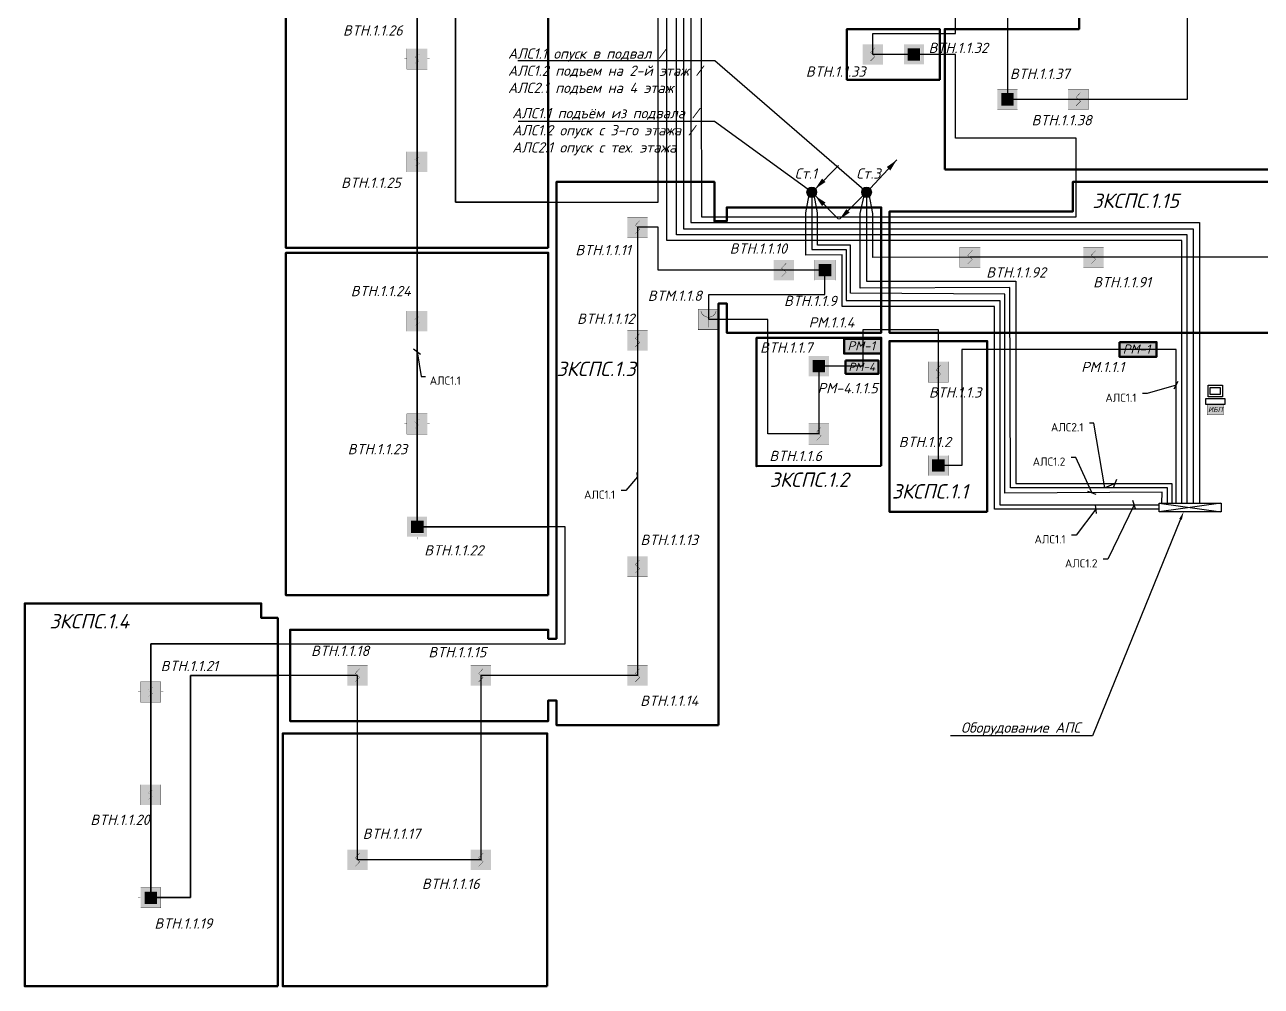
# Model space of a CAD drawing. Header units: millimetres. Extents: x -352922 to 707789, y -273589 to 355472.
# Drawn here: x -211704 to -181647, y 55306 to 78687 of the extents above; entities that cross this region are included whole.
import ezdxf
from ezdxf import colors
from ezdxf.entities.mleader import LeaderData, LeaderLine
from ezdxf.enums import TextEntityAlignment as Align
from ezdxf.math import Vec2, Vec3

# ---------------------------------------------------------------- set-up
doc = ezdxf.new("R2010")
doc.units = ezdxf.units.MM
doc.header["$LTSCALE"] = 0.5
doc.linetypes.add('CONTI', pattern=[0])
doc.layers.get('0').update_dxf_attribs({"lineweight": 18})
for name, color, linetype, lineweight in [('! BSN__тонкая  текст - 015', 250, 'Continuous', 15), ('! ЗКПС НОМЕР 1', 4, 'Continuous', 50), ('! тонкая  текст - 02', 5, 'Continuous', 20), ('13_text', 250, 'Continuous', 15), ('13_АПС_кабели', 1, 'Continuous', 30), ('13_АПС_оборудование', 1, 'Continuous', 30), ('13_АПС_текст', 1, 'Continuous', 30), ('13_СС_СОТС_выноски', 7, 'Continuous', 25), ('BSN__основная - 06', 1, 'Continuous', 60), ('АР_Штриховка_Стималит', 5, 'Continuous', 0), ('ОХР', 5, 'Continuous', 30), ('СС_АПС_Оборудование', 1, 'Continuous', 25)]:
    doc.layers.add(name, color=color, linetype=linetype, lineweight=lineweight)
doc.layers.add('! ЗКПС НОМЕР 2', color=7, linetype='Continuous', lineweight=0, true_color=0xf3aae6, transparency=0.5)
doc.styles.add('BDG_T_R', font='GOST Common.ttf')
doc.styles.add('ISOCPEUR', font='isocpeui.ttf', dxfattribs={"height": 250})
doc.linetypes.add('Рабочее в трубе  _о_о_', pattern='A,5,2,[133,ltypeshp.shx,S=0.4,R=0,X=0,Y=0.75],3', length=10)

# ---------------------------------------------------------------- blocks, each defined once
blk = doc.blocks.new('101')
at = {"layer": '! ЗКПС НОМЕР 2', "true_color": 0xffffff, "transparency": 33554687}
h = blk.add_hatch(color=7, dxfattribs=at)
h.dxf.hatch_style = 1
h.paths.add_polyline_path([(-12942.01, -22141.87), (-12946.97, -22141.87), (-12946.97, -22146.83), (-12942.01, -22146.83)])
at = {"layer": 'BSN__основная - 06', "color": 1, "lineweight": 30, "ltscale": 100, "const_width": 0.03, "elevation": 0}
blk.add_lwpolyline([(-12946.97, -22141.87), (-12942.01, -22141.87), (-12942.01, -22146.83), (-12946.97, -22146.83)], close=True, dxfattribs=at)
at = {"layer": 'BSN__основная - 06', "color": 1, "lineweight": 30, "ltscale": 100, "const_width": 0.07, "elevation": 0}
blk.add_lwpolyline([(-12943.94, -22142.7), (-12945.04, -22143.87), (-12943.94, -22144.83), (-12945.03, -22145.93)], dxfattribs=at)
blk = doc.blocks.new('102')
at = {"layer": '! ЗКПС НОМЕР 1', "true_color": 0x78b1e2}
h = blk.add_hatch(color=143, dxfattribs=at)
h.dxf.hatch_style = 1
h.paths.add_polyline_path([(1716.11, -5163.04), (1711.15, -5163.04), (1711.15, -5168), (1716.11, -5168)])
at = {"layer": '! BSN__тонкая  текст - 015', "color": 1, "lineweight": 30, "ltscale": 100, "const_width": 0.03, "elevation": 0}
blk.add_lwpolyline([(1711.15, -5163.04), (1716.11, -5163.04), (1716.11, -5168), (1711.15, -5168)], close=True, dxfattribs=at)
at = {"layer": '! BSN__тонкая  текст - 015', "color": 1, "lineweight": 30, "ltscale": 100, "const_width": 0.05}
for points in [[(1713.63, -5162.45), (1713.63, -5163.03)], [(1711.15, -5165.49), (1710.57, -5165.49)], [(1716.71, -5165.49), (1716.13, -5165.49)], [(1713.63, -5168.01), (1713.63, -5168.59)]]:
    blk.add_lwpolyline(points, dxfattribs=at)
at = {"color": 1, "lineweight": 5, "ltscale": 100, "const_width": 0.03, "elevation": 0}
blk.add_lwpolyline([(1714.18, -5164.4), (1713.05, -5165), (1714.2, -5165.99), (1713.09, -5166.59)], dxfattribs=at)
blk = doc.blocks.new('ИПР1')
at = {"layer": 'АР_Штриховка_Стималит', "ltscale": 0.01, "true_color": 0xffffff}
h = blk.add_hatch(color=7, dxfattribs=at)
h.dxf.hatch_style = 1
h.paths.add_polyline_path([(-11645.55, -30228.88), (-11645.55, -30233.84), (-11640.59, -30233.84), (-11640.59, -30228.88)])
at = {"layer": 'BSN__основная - 06', "ltscale": 100, "const_width": 0.1}
blk.add_lwpolyline([(-11645.55, -30228.88), (-11640.59, -30228.88), (-11640.59, -30233.84), (-11645.55, -30233.84)], close=True, dxfattribs=at)
for points in [[(-11644.86, -30229.41), (-11644.81, -30229.56), (-11644.79, -30229.62), (-11644.77, -30229.68), (-11644.75, -30229.72), (-11644.73, -30229.76), (-11644.69, -30229.83), (-11644.65, -30229.9), (-11644.6, -30229.98), (-11644.55, -30230.04), (-11644.51, -30230.1), (-11644.43, -30230.19), (-11644.38, -30230.24), (-11644.32, -30230.3), (-11644.21, -30230.4), (-11644.11, -30230.47), (-11644.01, -30230.53), (-11643.91, -30230.59), (-11643.81, -30230.64), (-11643.71, -30230.68), (-11643.59, -30230.72), (-11643.46, -30230.76), (-11643.35, -30230.78), (-11643.23, -30230.8), (-11642.98, -30230.81), (-11642.75, -30230.79), (-11642.55, -30230.75), (-11642.29, -30230.66), (-11642.04, -30230.54), (-11641.8, -30230.36), (-11641.6, -30230.17), (-11641.46, -30229.97), (-11641.33, -30229.77), (-11641.23, -30229.54), (-11641.19, -30229.41)], [(-11642.97, -30230.82), (-11642.97, -30233.29)]]:
    blk.add_lwpolyline(points, dxfattribs=at)
blk = doc.blocks.new('*U50')
at = {"linetype": 'Continuous', "lineweight": 20, "true_color": 0xffffff, "transparency": 33554559}
h = blk.add_hatch(color=7, dxfattribs=at)
h.dxf.hatch_style = 1
h.paths.add_polyline_path([(-275, 640), (-275, -156), (1730, -156), (1730, 640)])
h.paths.add_polyline_path([(-1627, -950), (1616, -950), (1616, -446), (-1627, -446)], flags=9)
at = {"color": 1, "lineweight": 50, "transparency": 33554559}
blk.add_lwpolyline([(-275, 640), (1730, 640), (1730, -156), (-275, -156)], close=True, dxfattribs=at)
at = {"color": 1, "transparency": 33554559, "insert": (-99, 510), "char_height": 500, "attachment_point": 1, "style": 'ISOCPEUR'}
blk.add_mtext_dynamic_manual_height_columns('РМ-4', width=896.24, gutter_width=1500, heights=[0], dxfattribs=at)
at = {"transparency": 33554559, "style": 'ISOCPEUR'}
blk.add_attdef('НУМЕРАЦИЯ', (-836, 937), '', height=500, dxfattribs=at)
at = {"transparency": 33554559, "style": 'ISOCPEUR', "flags": 1}
blk.add_attdef('НОМ', (1223, 570), '', height=250, dxfattribs=at)
at = {"color": 5, "transparency": 33554559, "style": 'ISOCPEUR'}
blk.add_attdef('ПОМ.', text='', height=200, rotation=0.12333, dxfattribs=at).set_placement((-38, 473), align=Align.RIGHT)
at = {"color": 6, "lineweight": 20, "transparency": 33554559, "style": 'ISOCPEUR', "flags": 1}
for tag, p in [('ПОМЕЩЕНИЕ', (1645, -43)), ('ИД', (2551, -399))]:
    blk.add_attdef(tag, p, '', height=250, dxfattribs=at)
at = {"color": 6, "lineweight": 40, "transparency": 33554559, "style": 'ISOCPEUR'}
blk.add_attdef('СЛУЖЕБНЫЙОТКР', (-996, -746), '', height=220, dxfattribs=at)
at = {"color": 2, "linetype": 'Continuous', "lineweight": 30, "transparency": 33554559, "style": 'ISOCPEUR', "flags": 1}
blk.add_attdef('ID', (2011, -406), '', height=250, rotation=0.12333, dxfattribs=at)
blk = doc.blocks.new('*U37')
at = {"linetype": 'Continuous', "lineweight": 20, "true_color": 0xffffff, "transparency": 33554559}
h = blk.add_hatch(color=7, dxfattribs=at)
h.dxf.hatch_style = 1
h.paths.add_polyline_path([(-218, 521), (-218, -276), (1786, -276), (1786, 521)])
h.paths.add_polyline_path([(-1570, -1070), (1673, -1070), (1673, -565), (-1570, -565)], flags=9)
at = {"color": 1, "lineweight": 50, "transparency": 33554559}
blk.add_lwpolyline([(-218, 521), (1786, 521), (1786, -276), (-218, -276)], close=True, dxfattribs=at)
at = {"color": 1, "transparency": 33554559, "insert": (-42, 390), "char_height": 500, "attachment_point": 1, "style": 'ISOCPEUR'}
blk.add_mtext_dynamic_manual_height_columns('РМ-1', width=896.24, gutter_width=1500, heights=[0], dxfattribs=at)
at = {"transparency": 33554559, "style": 'ISOCPEUR'}
blk.add_attdef('НУМЕРАЦИЯ', (-505, 1445), '', height=500, dxfattribs=at)
at = {"color": 5, "transparency": 33554559, "style": 'ISOCPEUR'}
blk.add_attdef('ПОМ.', text='', height=200, dxfattribs=at).set_placement((-37, 473), align=Align.RIGHT)
at = {"transparency": 33554559, "style": 'ISOCPEUR', "flags": 1}
blk.add_attdef('НОМ', (1222, 570), '', height=250, dxfattribs=at)
at = {"color": 6, "lineweight": 20, "transparency": 33554559, "style": 'ISOCPEUR', "flags": 1}
for tag, p in [('ПОМЕЩЕНИЕ', (1645, -43)), ('ИД', (2550, -400))]:
    blk.add_attdef(tag, p, '', height=250, dxfattribs=at)
at = {"color": 6, "lineweight": 40, "transparency": 33554559, "style": 'ISOCPEUR'}
blk.add_attdef('СЛУЖЕБНЫЙОТКР', (-997, -747), '', height=220, dxfattribs=at)
at = {"color": 2, "linetype": 'Continuous', "lineweight": 30, "transparency": 33554559, "style": 'ISOCPEUR', "flags": 1}
blk.add_attdef('ID', (2010, -411), '', height=250, dxfattribs=at)
blk = doc.blocks.new('748')
at = {"layer": 'АР_Штриховка_Стималит', "true_color": 0xffffff}
h = blk.add_hatch(color=7, dxfattribs=at)
h.dxf.hatch_style = 1
h.paths.add_polyline_path([(1611.52, -5339.8), (1606.65, -5339.8), (1606.65, -5344.67), (1611.52, -5344.67)])
h.paths.add_polyline_path([(1610.64, -5340.73), (1610.64, -5343.79), (1607.58, -5343.79), (1607.58, -5340.73)], flags=16)
h = blk.add_hatch(color=7, dxfattribs=at)
h.dxf.hatch_style = 1
h.paths.add_polyline_path([(1607.58, -5340.72), (1607.58, -5343.75), (1610.59, -5343.75), (1610.59, -5340.72)])
at = {"color": 1, "lineweight": 5, "ltscale": 100, "elevation": 0}
for points, const_width in [([(1606.61, -5344.7), (1611.55, -5344.7), (1611.55, -5339.77), (1606.61, -5339.77)], 0.03), ([(1607.58, -5343.75), (1610.59, -5343.75), (1610.59, -5340.72), (1607.58, -5340.72)], 0.01)]:
    blk.add_lwpolyline(points, close=True, dxfattribs=dict(at, const_width=const_width))
at = {"color": 1, "lineweight": 5, "ltscale": 100, "const_width": 0.03, "elevation": 0}
blk.add_lwpolyline([(1609.64, -5341.14), (1608.51, -5341.74), (1609.66, -5342.73), (1608.55, -5343.32)], dxfattribs=at)
blk = doc.blocks.new('АРМ СВН')
at = {"layer": 'ОХР', "color": 0, "lineweight": 30}
for points in [[(95408, 95807), (96806, 95807), (96806, 94673), (95408, 94673)], [(95618, 95588), (96582, 95588), (96582, 94891), (95618, 94891)], [(95188, 94515), (97030, 94515), (97030, 93920), (95188, 93920)]]:
    blk.add_lwpolyline(points, close=True, dxfattribs=at)
blk = doc.blocks.new('БП1')
at = {"ltscale": 0.01, "true_color": 0xe3e3e3}
h = blk.add_hatch(color=254, dxfattribs=at)
h.dxf.hatch_style = 1
h.paths.add_polyline_path([(-11668.5, -30194.51), (-11668.5, -30189.49), (-11676.44, -30189.49), (-11676.44, -30194.51)])
at = {"layer": '! тонкая  текст - 02', "color": 1, "ltscale": 100, "const_width": 0.125, "elevation": 0}
blk.add_lwpolyline([(-11676.44, -30189.49), (-11668.5, -30189.49), (-11668.5, -30194.51), (-11676.44, -30194.51)], close=True, dxfattribs=at)
at = {"layer": '! BSN__тонкая  текст - 015', "color": 1, "style": 'ISOCPEUR'}
blk.add_text('ИБП', height=2.5, dxfattribs=at).set_placement((-11672.43, -30193.11), align=Align.CENTER)
blk = doc.blocks.new('A$C3e5b9dde')
at = {"layer": 'СС_АПС_Оборудование', "lineweight": 30, "transparency": 33554559}
for points in [[(-750, 105), (750, -106)], [(750, 105), (-750, -106)], [(754, -106), (-750, -106), (-750, 105), (754, 105)], [(754, 105), (754, -106)]]:
    blk.add_lwpolyline(points, dxfattribs=at)
blk = doc.blocks.new('746')
at = {"layer": '! ЗКПС НОМЕР 1', "true_color": 0x78b1e2}
h = blk.add_hatch(color=143, dxfattribs=at)
h.dxf.hatch_style = 1
h.paths.add_polyline_path([(846.51, -5270.35), (846.51, -5275.23), (851.38, -5275.23), (851.38, -5270.35)])
h.paths.add_polyline_path([(850.5, -5271.29), (850.5, -5274.35), (847.45, -5274.35), (847.45, -5271.29)], flags=16)
at = {"layer": 'АР_Штриховка_Стималит', "true_color": 0xffffff}
h = blk.add_hatch(color=7, dxfattribs=at)
h.dxf.hatch_style = 1
h.paths.add_polyline_path([(847.47, -5271.31), (847.47, -5274.33), (850.49, -5274.33), (850.49, -5271.31)])
at = {"layer": '! BSN__тонкая  текст - 015', "color": 1, "lineweight": 30, "ltscale": 100, "const_width": 0.05}
for points in [[(848.93, -5269.74), (848.93, -5270.31)], [(846.45, -5272.77), (845.87, -5272.77)], [(852.01, -5272.77), (851.43, -5272.77)], [(848.93, -5275.28), (848.93, -5275.85)]]:
    blk.add_lwpolyline(points, dxfattribs=at)
at = {"color": 1, "lineweight": 5, "ltscale": 100, "elevation": 0}
for points, const_width in [([(846.48, -5275.26), (851.41, -5275.26), (851.41, -5270.32), (846.48, -5270.32)], 0.03), ([(847.47, -5274.33), (850.49, -5274.33), (850.49, -5271.31), (847.47, -5271.31)], 0.01)]:
    blk.add_lwpolyline(points, close=True, dxfattribs=dict(at, const_width=const_width))
at = {"color": 1, "lineweight": 5, "ltscale": 100, "const_width": 0.03, "elevation": 0}
blk.add_lwpolyline([(849.48, -5271.68), (848.35, -5272.29), (849.5, -5273.27), (848.39, -5273.87)], dxfattribs=at)
blk = doc.blocks.new('*U60')
at = {"transparency": 33554687}
h = blk.add_hatch(color=0, dxfattribs=at)
h.dxf.hatch_style = 1
h.paths.add_polyline_path([(-251, 336), (-336, 251), (-88, 88)])
h = blk.add_hatch(color=0, dxfattribs=at)
h.dxf.hatch_style = 1
h.paths.add_polyline_path([(125, 0, 1), (-125, 0, 1)])
h = blk.add_hatch(color=0, dxfattribs=at)
h.dxf.hatch_style = 1
h.paths.add_polyline_path([(-336, -251), (-251, -336), (-88, -88)])
at = {"color": 0, "lineweight": 15, "transparency": 33554687}
for points in [[(-88, 88), (-654, 654)], [(-88, -88), (-654, -654)]]:
    blk.add_lwpolyline(points, dxfattribs=at)
at = {"color": 0, "transparency": 33554687}
blk.add_circle((0, 0), 125, dxfattribs=at)
blk = doc.blocks.new('_None')
blk = doc.blocks.new('*U57')
at = {"transparency": 33554687}
h = blk.add_hatch(color=0, dxfattribs=at)
h.dxf.hatch_style = 1
h.paths.add_polyline_path([(-579, 533), (-491, 615), (-733, 786)])
h = blk.add_hatch(color=0, dxfattribs=at)
h.dxf.hatch_style = 1
h.paths.add_polyline_path([(125, 0, 1), (-125, 0, 1)])
h = blk.add_hatch(color=0, dxfattribs=at)
h.dxf.hatch_style = 1
h.paths.add_polyline_path([(491, -407), (407, -491), (654, -654)])
at = {"color": 0, "lineweight": 15, "transparency": 33554687}
for points in [[(-85, 91), (-733, 786)], [(654, -654), (88, -88)]]:
    blk.add_lwpolyline(points, dxfattribs=at)
at = {"color": 0, "transparency": 33554687}
blk.add_circle((0, 0), 125, dxfattribs=at)
blk = doc.blocks.new('_Oblique')
at = {"color": 0, "linetype": 'ByBlock', "lineweight": -2, "transparency": 33554687}
blk.add_line((-0.5, -0.5), (0.5, 0.5), dxfattribs=at)

msp = doc.modelspace()

# ---------------------------------------------------------------- linework, layer by layer
at = {"layer": '! ЗКПС НОМЕР 1', "color": 84, "transparency": 33554559}
msp.add_lwpolyline([(-189341.12821, 75165.68246), (-189341.44304, 78580.32862), (-186073.8535, 78580.32861), (-186073.84876, 86350.67712), (-177808.8535, 86350.68246), (-177808.8535, 78580.32861), (-165736.64545, 78580.32861), (-165736.57879, 75165.68246)], close=True, dxfattribs=at)
at = {"layer": '! ЗКПС НОМЕР 1', "color": 242, "true_color": 0xcd2027, "transparency": 33554559}
for points in [[(-198978.8577, 73260.68748), (-205353.8669, 73260.67743), (-205353.84011, 82485.67979), (-199378.8535, 82480.6875), (-199378.8535, 81886.06276), (-198978.81112, 81886.06276)], [(-198978.84905, 64815.68748), (-205353.85825, 64815.67743), (-205353.8489, 73140.67979), (-198978.8581, 73140.68513)]]:
    msp.add_lwpolyline(points, close=True, dxfattribs=at)
at = {"layer": '! ЗКПС НОМЕР 1', "color": 200, "transparency": 33554559}
msp.add_lwpolyline([(-189461.12802, 77348.72164), (-191718.53427, 77348.71159), (-191718.53427, 78580.32862), (-189461.44404, 78580.32862)], close=True, dxfattribs=at)
at = {"layer": '! ЗКПС НОМЕР 1', "color": 171, "transparency": 33554559}
for points in [[(-194838.8535, 61655.68246), (-198778.8535, 61655.68246), (-198778.8535, 62255.68246), (-198978.8535, 62255.68246), (-198978.8535, 61755.68246), (-205253.8535, 61755.68246), (-205253.8535, 63975.68251), (-198978.8535, 63975.68251), (-198978.8535, 63755.68246), (-198778.8535, 63755.68251), (-198778.85284, 74865.68464), (-194938.85453, 74865.68464), (-194938.85453, 73908.16474), (-194638.85282, 73908.16474), (-194638.8535, 74244.47338), (-190883.8535, 74244.47337), (-190883.8535, 71195.69361), (-194638.8535, 71195.69286), (-194638.79733, 71908.1603), (-194838.8535, 71908.16919)], [(-199003.84905, 55305.68756), (-205433.84059, 55305.67736), (-205433.8311, 61455.67972), (-199003.85796, 61455.6852)]]:
    msp.add_lwpolyline(points, close=True, dxfattribs=at)
at = {"layer": '! ЗКПС НОМЕР 1', "color": 40, "transparency": 33554559}
msp.add_lwpolyline([(-164268.8535, 71195.68246), (-190683.8535, 71195.68246), (-190683.8535, 74144.47338), (-186228.8535, 74144.47338), (-186228.8535, 74865.68246), (-169118.8535, 74865.68246), (-169118.8535, 74144.47338), (-164268.8535, 74144.47338)], close=True, dxfattribs=at)
at = {"layer": '! ЗКПС НОМЕР 1', "color": 160, "transparency": 33554559}
msp.add_lwpolyline([(-190883.84914, 67956.80496), (-193918.98032, 67951.80843), (-193918.97064, 71070.69437), (-190883.85787, 71075.68619)], close=True, dxfattribs=at)
at = {"layer": '! ЗКПС НОМЕР 1', "color": 215, "ltscale": 100, "true_color": 0xa953a0, "transparency": 33554559}
msp.add_lwpolyline([(-188308.86561, 66845.68949), (-190683.85825, 66845.67463), (-190683.84876, 70995.67809), (-188308.87452, 70995.68823)], close=True, dxfattribs=at)
at = {"layer": '! ЗКПС НОМЕР 1', "color": 30, "true_color": 0xf26722, "transparency": 33554559}
msp.add_lwpolyline([(-205553.84905, 55305.69884), (-211703.85825, 55305.66608), (-211703.84876, 64615.66844), (-205953.85783, 64615.68246), (-205953.85785, 64261.86645), (-205553.80069, 64261.86429)], close=True, dxfattribs=at)
at = {"layer": '13_АПС_кабели', "transparency": 33554687}
for points in [[(-183448.62627, 67056.68246), (-183448.62627, 73573.74748), (-195864.70476, 73573.74748), (-195864.70476, 83391.35924), (-199559.53141, 83391.35924), (-199559.53141, 100128.91231), (-194554.03628, 100128.91231), (-194554.03628, 100718.47226)], [(-194554.03628, 99905.83831), (-199333.15492, 99905.83831), (-199333.15492, 83593.98147), (-195691.98504, 83593.98147), (-195691.98504, 73723.13028), (-183302.39154, 73723.13028), (-183302.39154, 67056.68246)], [(-197063.37303, 98765.38803), (-197063.37303, 92371.2762), (-199114.77043, 92371.2762), (-199114.77043, 83809.27609), (-195515.43739, 83809.27609), (-195515.43739, 73878.6818), (-183147.79364, 73878.6818), (-183147.79364, 67056.68246)], [(-195282.00931, 87125.46977), (-195250.65757, 74014.90385), (-186148.40118, 74014.90385), (-186148.40118, 75928.67548), (-189077.72146, 75928.67548), (-189077.72146, 77964.52513), (-190089.99789, 77964.52513), (-191089.99789, 77964.52513), (-191089.99789, 78473.35779), (-189077.72146, 78473.35779), (-189077.72146, 81642.9176)], [(-201236.06419, 80355.77322), (-201236.06419, 74368.98442), (-196305.67138, 74368.98442), (-196305.67138, 85490.67975)], [(-183577.56554, 67056.68246), (-183577.56554, 73436.98699), (-195074.56974, 73436.98699), (-196095.68294, 73436.98699), (-196095.68294, 83167.2459)], [(-187816.12766, 80311.25055), (-187816.12766, 76873.00554), (-185789.01092, 76873.00554), (-183442.47342, 76873.00554), (-183442.47342, 80602.54616)], [(-183714.30794, 67056.68246), (-183714.30794, 70791.61326), (-188927.99434, 70791.61326), (-188927.99434, 67968.26389), (-189496.36638, 67968.26389), (-189496.36638, 70243.84241), (-189496.36638, 71265.70209), (-191334.89526, 71265.70209), (-191334.89526, 70870.44062), (-191334.89526, 70384.45768), (-192401.41425, 70384.45768), (-192401.41425, 68735.54542), (-193640.16822, 68735.54542), (-193640.16822, 71520.35399), (-195077.40367, 71520.35399), (-195077.40367, 72129.67985), (-192251.36224, 72129.67985), (-192251.36224, 72720.08349), (-193251.36224, 72720.08349), (-196305.67138, 72720.08349), (-196305.67138, 73760.68355), (-196808.8535, 73760.68355), (-196808.8535, 71010.68355), (-196808.8535, 65510.68355), (-196808.8535, 62865.68248), (-200616.3535, 62865.68248), (-200616.3535, 58380.68099), (-203616.3535, 58380.68099), (-203616.3535, 62865.68248), (-207674.03413, 62865.68248), (-207674.03413, 57463.70009), (-208642.65484, 57463.03841), (-208642.65484, 63631.59483), (-203616.3535, 63631.59483), (-198566.70582, 63631.59483), (-198566.70582, 66481.21144), (-202166.40256, 66481.21144), (-202167.18392, 68980.54977), (-202167.18392, 71480.54977), (-202167.18392, 75354.35161), (-202167.19175, 77856.71344), (-202167.19175, 80355.77322)], [(-184127.18805, 66905.67639), (-188130.20706, 66905.67639), (-188130.20706, 71835.53589), (-191832.5897, 71835.53589), (-191832.5897, 73087.61161), (-192715.00125, 73085.27545), (-192715.00125, 74109.50622), (-192633.13135, 74551.89993)], [(-192573.4451, 74611.8851), (-192573.4451, 73220.21162), (-191735.52632, 73220.21162), (-191735.52632, 71983.78701), (-188002.62327, 71983.78701), (-188002.62327, 67015.78352), (-184127.18805, 67015.78352)], [(-184062.1946, 67056.68246), (-184059.38617, 67319.07158), (-187876.24609, 67299.14495), (-187879.05452, 72138.63181), (-191632.2919, 72158.55844), (-191632.36202, 73327.01429), (-192431.89917, 73325.14145), (-192431.82905, 74109.96954), (-192517.9526, 74550.52876)], [(-183926.48161, 67056.68246), (-183926.48161, 67424.32912), (-187743.58738, 67424.32912), (-187761.73545, 72296.1), (-191398.09877, 72280.95096), (-191398.09877, 74094.8205), (-191295.11153, 74563.15264)], [(-191241.02578, 74611.8851), (-191241.02578, 72448.92326), (-187610.14314, 72448.92326), (-187610.14314, 67534.06215), (-183824.4083, 67534.06215), (-183824.4083, 67056.68246)], [(-180226.3535, 73030.68246), (-185726.3535, 73030.68246), (-188726.3535, 73030.68246), (-191092.00698, 73028.29347), (-191092.00698, 74092.473), (-191175.88982, 74564.49094)]]:
    msp.add_lwpolyline(points, dxfattribs=at)
at = {"layer": '13_АПС_кабели', "linetype": 'Рабочее в трубе  _о_о_', "transparency": 33554687}
for points in [[(-198978.8535, 74368.98442), (-201236.06419, 74368.98442), (-201236.06419, 80355.77322), (-202167.19175, 80356.71344), (-202167.19175, 66479.60954), (-198978.8535, 66481.21144)], [(-205553.8535, 63631.59483), (-208642.65484, 63631.59483), (-208642.65484, 57462.09819), (-207674.03413, 57463.70009), (-207674.03413, 62865.68248), (-205553.8535, 62865.68248)]]:
    msp.add_lwpolyline(points, dxfattribs=at)

# ---------------------------------------------------------------- block references
at = {"layer": '! BSN__тонкая  текст - 015', "color": 54, "transparency": 33554559, "xscale": 50, "yscale": 50, "zscale": 50}
msp.add_blockref('БП1', (400858.80169, 1578923.59942, -0.12544), dxfattribs=at)
at = {"lineweight": 20, "transparency": 33554687}
ref = msp.add_blockref('*U60', (-192573.4451, 74611.8851), dxfattribs=dict(at, xscale=-1))
ref.add_attrib('NUM', 'Ст.1', (-192986.75593, 74943.86154), dxfattribs={"color": 0, "height": 250, "style": 'ISOCPEUR'})
ref = msp.add_blockref('*U57', (-191241.02578, 74611.8851), dxfattribs=dict(at, xscale=-1))
ref.add_attrib('NUM', 'Ст.3', (-191490.84121, 74943.86154), dxfattribs={"color": 0, "height": 250, "style": 'ISOCPEUR'})
at = {"layer": '13_АПС_оборудование', "transparency": 33554559}
for name, p, xscale, yscale, zscale in [('102', (-373529.8068, 594406.32797, -0.47809), 100, 100, 100), ('101', (1103359.3501, 2292399.30094, -0.25088), 100, 100, 100), ('101', (1108353.41207, 2291307.78135, -0.25088), 100, 100, 100), ('102', (-373529.8068, 591906.32797, -0.47809), 100, 100, 100), ('101', (1097640.49449, 2288195.45936, -0.25088), 100, 100, 100), ('101', (1105722.99449, 2287465.45827, -0.25088), 100, 100, 100), ('101', (1108722.99449, 2287465.45827, -0.25088), 100, 100, 100), ('101', (1101197.98575, 2287154.85931, -0.25088), 100, 100, 100), ('102', (-373529.79898, 588030.16429, -0.47809), 100, 100, 100), ('101', (1097640.49449, 2285445.45936, -0.25088), 100, 100, 100), ('*U37', (-191687.75314, 70815.32119), 0.45, 0.45, 0.45), ('*U37', (-184995.63227, 70736.49383), 0.45, 0.45, 0.45), ('101', (1104952.98161, 2284678.61822, -0.25088), 100, 100, 100), ('102', (-373529.79898, 585530.16429, -0.47809), 100, 100, 100), ('101', (1102047.93374, 2283170.32124, -0.25088), 100, 100, 100), ('101', (1097640.49449, 2279945.45936, -0.25088), 100, 100, 100), ('101', (1090832.99449, 2277300.4583, -0.25088), 100, 100, 100), ('101', (1093832.99449, 2277300.4583, -0.25088), 100, 100, 100), ('101', (1097640.49449, 2277300.4583, -0.25088), 100, 100, 100), ('102', (-380005.26989, 579012.65294, -0.47809), 100, 100, 100), ('102', (-380005.26989, 576512.65294, -0.47809), 100, 100, 100), ('101', (1090832.99449, 2272815.45681, -0.25088), 100, 100, 100), ('101', (1093832.99449, 2272815.45681, -0.25088), 100, 100, 100)]:
    msp.add_blockref(name, p, dxfattribs=dict(at, xscale=xscale, yscale=yscale, zscale=zscale))
at = {"layer": '13_АПС_оборудование', "transparency": 33554687, "xscale": 100, "yscale": 100, "zscale": 100}
for name, p in [('748', (-350998.30418, 612187.90819)), ('748', (-348724.43395, 611096.3886)), ('748', (-353159.66853, 606943.46655)), ('748', (-353309.72055, 604607.84074, -0.25088)), ('748', (-350404.67267, 602191.64695)), ('746', (-287059.82876, 593757.55886, 0.25088)), ('746', (-293535.29968, 584740.04751, 0.25088))]:
    msp.add_blockref(name, p, dxfattribs=at)
at = {"layer": '13_АПС_оборудование', "color": 5, "transparency": 33554559, "xscale": 100, "yscale": 100, "zscale": 100}
msp.add_blockref('ИПР1', (969219.91637, 3094656.37687), dxfattribs=at)
at = {"layer": '13_АПС_оборудование', "color": 4, "transparency": 33554559, "xscale": 0.4, "yscale": 0.4, "zscale": 0.5}
msp.add_blockref('*U50', (-191640.83629, 70263.43796), dxfattribs=at)
at = {"layer": '13_АПС_оборудование', "color": 161, "lineweight": 50, "transparency": 33554559}
msp.add_blockref('A$C3e5b9dde', (-183377.18805, 66951.18246), dxfattribs=at)
at = {"layer": 'СС_АПС_Оборудование', "lineweight": 60, "ltscale": 100, "transparency": 33554559, "xscale": 0.25, "yscale": 0.25, "zscale": 0.25}
msp.add_blockref('АРМ СВН', (-206792.15269, 45969.02612), dxfattribs=at)

# ---------------------------------------------------------------- texts
at = {"layer": '13_АПС_текст', "transparency": 33554559, "style": 'ISOCPEUR'}
for s, p in [('BTH.1.1.26', (-203965.8252, 78422.21342, 0)), ('BTH.1.1.32', (-189733.50052, 77998.17624, 0)), ('BTH.1.1.33', (-192715.80382, 77422.67221, 0)), ('BTH.1.1.37', (-187755.39279, 77368.09736, 0)), ('BTH.1.1.38', (-187228.92148, 76240.69345, 0)), ('BTH.1.1.25', (-204012.43539, 74719.47715, 0)), ('BTH.1.1.10', (-194567.26915, 73119.84276, 0)), ('BTH.1.1.11', (-198317.36426, 73081.91385, 0)), ('BTH.1.1.92', (-188332.11413, 72538.88541, 0)), ('BTH.1.1.91', (-185732.09353, 72301.07495, 0)), ('BTH.1.1.24', (-203776.74004, 72085.98508, 0)), ('BTM.1.1.8', (-196556.99022, 71971.45761, 0)), ('BTH.1.1.9', (-193246.7458, 71845.39238, 0)), ('BTH.1.1.12', (-198275.60613, 71412.73291, 0)), ('РМ.1.1.4', (-192648.74938, 71323.23189, 0)), ('BTH.1.1.7', (-193828.32961, 70711.70767, 0)), ('РМ.1.1.1', (-186024.18447, 70239.26108, 0)), ('РМ-4.1.1.5', (-192431.26646, 69724.93315, 0)), ('BTH.1.1.3', (-189724.39191, 69620.91823, 0)), ('BTH.1.1.2', (-190457.52942, 68415.55625, 0)), ('BTH.1.1.23', (-203851.20328, 68241.2345, 0)), ('BTH.1.1.6', (-193603.41379, 68075.72583, 0)), ('BTH.1.1.13', (-196735.72615, 66035.85398, 0)), ('BTH.1.1.22', (-201992.26727, 65780.58926, 0)), ('BTH.1.1.18', (-204742.09719, 63336.64413, 0)), ('BTH.1.1.15', (-201890.24316, 63304.97145, 0)), ('BTH.1.1.21', (-208397.8659, 62968.47799, 0)), ('BTH.1.1.14', (-196742.21778, 62124.12405, 0)), ('BTH.1.1.20', (-210107.80195, 59228.6629, 0)), ('BTH.1.1.17', (-203488.14134, 58890.21792, 0)), ('BTH.1.1.16', (-202049.08496, 57671.81599, 0)), ('BTH.1.1.19', (-208550.23512, 56707.24779, 0))]:
    msp.add_text(s, height=250, dxfattribs=at).set_placement(p)
at = {"layer": '13_АПС_текст', "color": 5, "transparency": 33554687, "style": 'ISOCPEUR'}
for s, p in [('ЗКСПС.1.15', (-185753.09841, 74231.47154)), ('ЗКСПС.1.3', (-198776.58992, 70142.75931)), ('ЗКСПС.1.2', (-193591.44926, 67448.40561)), ('ЗКСПС.1.1', (-190627.04679, 67165.06135)), ('ЗКСПС.1.4', (-211101.91761, 64006.47568))]:
    msp.add_text(s, height=350, dxfattribs=at).set_placement(p)

# ---------------------------------------------------------------- leaders
at = {"layer": '13_text', "color": 0, "lineweight": 15, "transparency": 33554687}
ml = msp.add_multileader_mtext('Standard', dxfattribs=at)
ml.set_content('{\\fISOCPEUR|b0|i0|c204|p34;АЛС\\fISOCPEUR|b0|i0|c0|p34;1.\\fISOCPEUR|b0|i0|c204|p34;1}', color=7, style='BDG_T_R')
ml.set_leader_properties(color=7, linetype='Continuous', lineweight=25)
ml.set_arrow_properties(name='OBLIQUE')
ml.build(insert=Vec2(0, 0))
ml.multileader.update_dxf_attribs({"has_text_frame": 1, "text_left_attachment_type": 0, "text_right_attachment_type": 0, "dogleg_length": 2, "arrow_head_size": 150})
ctx = ml.context
ctx.base_point, ctx.char_height, ctx.arrow_head_size, ctx.landing_gap_size, ctx.plane_origin = Vec3(-201959.30051, 70134.14565), 200, 150, 100, Vec3(-193625.06149, 67104.72113)
ctx.left_attachment, ctx.right_attachment = 0, 0
notes = []
notes.append((ctx, [(1, (1, 1, 0), (-202070.45901, 70134.14565), (1, 0), 111.1585, [(0, [(-202167.18392, 70732.97447)], 0, [])])]))
ctx.mtext.insert, ctx.mtext.width, ctx.mtext.flow_direction = Vec3(-201859.30051, 70134.14565), 662.072481, 5
ml = msp.add_multileader_mtext('Standard', dxfattribs=at)
ml.set_content('{\\fISOCPEUR|b0|i0|c204|p34;АЛС\\fISOCPEUR|b0|i0|c0|p34;1.\\fISOCPEUR|b0|i0|c204|p34;1}', color=7, style='BDG_T_R')
ml.set_leader_properties(color=7, linetype='Continuous', lineweight=25)
ml.set_arrow_properties(name='OBLIQUE')
ml.build(insert=Vec2(0, 0))
ml.multileader.update_dxf_attribs({"has_text_frame": 1, "text_left_attachment_type": 0, "text_right_attachment_type": 0, "dogleg_length": 2, "arrow_head_size": 150})
ctx = ml.context
ctx.base_point, ctx.char_height, ctx.arrow_head_size, ctx.landing_gap_size, ctx.plane_origin = Vec3(-185535.57197, 69716.89118), 200, 150, 100, Vec3(-177201.33295, 66687.46667)
ctx.left_attachment, ctx.right_attachment = 0, 0
notes.append((ctx, [(0, (1, 1, 0), (-184422.59528, 69716.89118), (-1, 0), 111.1585, [(0, [(-183714.30794, 69925.53784)], 0, [])])]))
ctx.mtext.insert, ctx.mtext.width, ctx.mtext.flow_direction = Vec3(-185435.57197, 69716.89118), 662.072481, 5
ml = msp.add_multileader_mtext('Standard', dxfattribs=at)
ml.set_content('{\\fISOCPEUR|b0|i0|c204|p34;АЛС2\\fISOCPEUR|b0|i0|c0|p34;.\\fISOCPEUR|b0|i0|c204|p34;1}', color=7, style='BDG_T_R')
ml.set_leader_properties(color=7, linetype='Continuous', lineweight=25)
ml.set_arrow_properties(name='OBLIQUE')
ml.build(insert=Vec2(0, 0))
ml.multileader.update_dxf_attribs({"has_text_frame": 1, "text_left_attachment_type": 0, "text_right_attachment_type": 0, "dogleg_length": 2, "arrow_head_size": 150})
ctx = ml.context
ctx.base_point, ctx.char_height, ctx.arrow_head_size, ctx.landing_gap_size, ctx.plane_origin = Vec3(-186859.99188, 68999.88913), 200, 150, 100, Vec3(-178325.1468, 65355.86426)
ctx.left_attachment, ctx.right_attachment = 0, 0
notes.append((ctx, [(0, (1, 1, 0), (-185714.43944, 68999.88913), (-1, 0), 111.1585, [(1, [(-185198.33358, 67534.06215), (-185448.35637, 67424.32912)], 0, [])])]))
ctx.mtext.insert, ctx.mtext.width, ctx.mtext.flow_direction = Vec3(-186759.99188, 68999.88913), 662.072481, 5
ml = msp.add_multileader_mtext('Standard', dxfattribs=at)
ml.set_content('{\\fISOCPEUR|b0|i0|c204|p34;АЛС1\\fISOCPEUR|b0|i0|c0|p34;.\\fISOCPEUR|b0|i0|c204|p34;2}', color=7, style='BDG_T_R')
ml.set_leader_properties(color=7, linetype='Continuous', lineweight=25)
ml.set_arrow_properties(name='OBLIQUE')
ml.build(insert=Vec2(0, 0))
ml.multileader.update_dxf_attribs({"has_text_frame": 1, "text_left_attachment_type": 0, "text_right_attachment_type": 0, "dogleg_length": 2, "arrow_head_size": 150})
ctx = ml.context
ctx.base_point, ctx.char_height, ctx.arrow_head_size, ctx.landing_gap_size, ctx.plane_origin = Vec3(-187302.26171, 68163.6743), 200, 150, 100, Vec3(-178767.41663, 65134.24979)
ctx.left_attachment, ctx.right_attachment = 0, 0
notes.append((ctx, [(0, (1, 1, 0), (-186156.70927, 68163.6743), (-1, 0), 111.1585, [(0, [(-185768.91746, 67310.14665)], 0, [])])]))
ctx.mtext.insert, ctx.mtext.width, ctx.mtext.flow_direction = Vec3(-187202.26171, 68163.6743), 662.072481, 5
ml = msp.add_multileader_mtext('Standard', dxfattribs=at)
ml.set_content('{\\fISOCPEUR|b0|i0|c204|p34;АЛС\\fISOCPEUR|b0|i0|c0|p34;1.\\fISOCPEUR|b0|i0|c204|p34;1}', color=7, style='BDG_T_R')
ml.set_leader_properties(color=7, linetype='Continuous', lineweight=25)
ml.set_arrow_properties(name='OBLIQUE')
ml.build(insert=Vec2(0, 0))
ml.multileader.update_dxf_attribs({"has_text_frame": 1, "text_left_attachment_type": 0, "text_right_attachment_type": 0, "dogleg_length": 2, "arrow_head_size": 150})
ctx = ml.context
ctx.base_point, ctx.char_height, ctx.arrow_head_size, ctx.landing_gap_size, ctx.plane_origin = Vec3(-198208.41198, 67360.64467), 200, 150, 100, Vec3(-189874.17296, 64331.22016)
ctx.left_attachment, ctx.right_attachment = 0, 0
notes.append((ctx, [(0, (1, 1, 0), (-197095.4353, 67360.64467), (-1, 0), 111.1585, [(0, [(-196808.8535, 67694.27347)], 0, [])])]))
ctx.mtext.insert, ctx.mtext.width, ctx.mtext.flow_direction = Vec3(-198108.41198, 67360.64467), 662.072481, 5
ml = msp.add_multileader_mtext('Standard', dxfattribs=at)
ml.set_content('{\\fISOCPEUR|b0|i0|c204|p34;АЛС\\fISOCPEUR|b0|i0|c0|p34;1.\\fISOCPEUR|b0|i0|c204|p34;2}', color=7, style='BDG_T_R')
ml.set_leader_properties(color=7, linetype='Continuous', lineweight=25)
ml.set_arrow_properties(name='OBLIQUE')
ml.build(insert=Vec2(0, 0))
ml.multileader.update_dxf_attribs({"has_text_frame": 1, "text_left_attachment_type": 0, "text_right_attachment_type": 0, "dogleg_length": 2, "arrow_head_size": 150})
ctx = ml.context
ctx.base_point, ctx.char_height, ctx.arrow_head_size, ctx.landing_gap_size, ctx.plane_origin = Vec3(-186520.31111, 65689.70011), 200, 150, 100, Vec3(-178194.17815, 62660.2756)
ctx.left_attachment, ctx.right_attachment = 0, 0
notes.append((ctx, [(0, (1, 1, 0), (-185374.91018, 65689.70011), (-1, 0), 111.1585, [(0, [(-184735.55155, 67015.78352)], 0, [])])]))
ctx.mtext.insert, ctx.mtext.width, ctx.mtext.flow_direction = Vec3(-186420.31111, 65689.70011), 662.072481, 5
ml = msp.add_multileader_mtext('Standard', dxfattribs=at)
ml.set_content('{\\fISOCPEUR|b0|i0|c204|p34;АЛС\\fISOCPEUR|b0|i0|c0|p34;1.\\fISOCPEUR|b0|i0|c204|p34;1}', color=7, style='BDG_T_R')
ml.set_leader_properties(color=7, linetype='Continuous', lineweight=25)
ml.set_arrow_properties(name='OBLIQUE')
ml.build(insert=Vec2(0, 0))
ml.multileader.update_dxf_attribs({"has_text_frame": 1, "text_left_attachment_type": 0, "text_right_attachment_type": 0, "dogleg_length": 2, "arrow_head_size": 150})
ctx = ml.context
ctx.base_point, ctx.char_height, ctx.arrow_head_size, ctx.landing_gap_size, ctx.plane_origin = Vec3(-187258.32588, 66275.73633), 200, 150, 100, Vec3(-178924.08686, 63246.31181)
ctx.left_attachment, ctx.right_attachment = 0, 0
notes.append((ctx, [(0, (1, 1, 0), (-186145.3492, 66275.73633), (-1, 0), 111.1585, [(0, [(-185664.67741, 66905.67639)], 0, [])])]))
ctx.mtext.insert, ctx.mtext.width, ctx.mtext.flow_direction = Vec3(-187158.32588, 66275.73633), 662.072481, 5
at = {"layer": '13_АПС_оборудование', "color": 18, "linetype": 'CONTI', "lineweight": 5, "ltscale": 100, "true_color": 0x000000, "transparency": 33554559}
ml = msp.add_multileader_mtext('Standard', dxfattribs=at)
ml.set_content('Оборудование АПС', color=(0, 0, 0), style='ISOCPEUR')
ml.set_leader_properties(color=256, linetype='ByLayer', lineweight=-1)
ml.build(insert=Vec2(0, 0))
ml.multileader.update_dxf_attribs({"text_left_attachment_type": 6, "text_right_attachment_type": 6, "dogleg_length": 2, "arrow_head_size": 200, "scale": 100})
ctx = ml.context
ctx.base_point, ctx.scale, ctx.char_height, ctx.arrow_head_size, ctx.landing_gap_size, ctx.plane_origin = Vec3(-188945.62459, 61396.0782), 100, 250, 200, 0, Vec3(-184042.7423, 59859.08313)
ctx.left_attachment, ctx.right_attachment = 6, 6
notes.append((ctx, [(1, (1, 1, 0), (-185750.17005, 61396.0782), (-1, 0), 200, [(0, [(-183533.47937, 66845.68246)], 0, [])])]))
ctx.mtext.insert, ctx.mtext.width, ctx.mtext.flow_direction = Vec3(-188945.62459, 61721.0782), 6184.0878241, 5
at = {"layer": '13_СС_СОТС_выноски', "lineweight": 30, "transparency": 33554687}
ml = msp.add_multileader_mtext('Standard', dxfattribs=at)
ml.set_content('АЛС1.1 опуск в подвал /\\PАЛС1.2 подъем на 2-й этаж /\\PАЛС2.1 подъем на 4 этаж', color=7, style='ISOCPEUR')
ml.set_leader_properties(color=7, linetype='Continuous', lineweight=25)
ml.set_arrow_properties(name='NONE')
ml.build(insert=Vec2(0, 0))
ml.multileader.update_dxf_attribs({"text_left_attachment_type": 6, "text_right_attachment_type": 6, "dogleg_length": 1, "arrow_head_size": 300})
ctx = ml.context
ctx.base_point, ctx.char_height, ctx.arrow_head_size, ctx.landing_gap_size, ctx.plane_origin = Vec3(-199957.13823, 77810.29035), 250, 300, 0, Vec3(-204076.97576, 75744.18967)
ctx.left_attachment, ctx.right_attachment = 6, 6
notes.append((ctx, [(1, (1, 1, 0), (-194926.06803, 77810.29035), (-1, 0), 80.88081, [(0, [(-191241.02578, 74611.8851)], 0, [])])]))
ctx.mtext.insert, ctx.mtext.flow_direction = Vec3(-199957.13823, 78110.29035), 5
ml = msp.add_multileader_mtext('Standard', dxfattribs=at)
ml.set_content('АЛС1.1 подъём из подвала /\\PАЛС1.2 опуск с 3-го этажа /\\PАЛС2.1 опуск с тех. этажа', color=7, style='ISOCPEUR')
ml.set_leader_properties(color=7, linetype='Continuous', lineweight=25)
ml.set_arrow_properties(name='NONE')
ml.build(insert=Vec2(0, 0))
ml.multileader.update_dxf_attribs({"text_left_attachment_type": 6, "text_right_attachment_type": 6, "dogleg_length": 1, "arrow_head_size": 300})
ctx = ml.context
ctx.base_point, ctx.char_height, ctx.arrow_head_size, ctx.landing_gap_size, ctx.plane_origin = Vec3(-199853.44643, 76337.37706), 250, 300, 0, Vec3(-204089.76123, 74271.27639)
ctx.left_attachment, ctx.right_attachment = 6, 6
notes.append((ctx, [(1, (1, 1, 0), (-194938.8535, 76337.37706), (-1, 0), 80.88081, [(0, [(-192573.4451, 74611.8851)], 0, [])])]))
ctx.mtext.insert, ctx.mtext.flow_direction = Vec3(-199853.44643, 76662.37706), 5
for ctx, leaders in notes:
    for number, flags, end, landing, length, lines in leaders:
        leader = LeaderData()
        leader.index, (leader.has_last_leader_line, leader.has_dogleg_vector, leader.attachment_direction) = number, flags
        leader.last_leader_point, leader.dogleg_vector, leader.dogleg_length = Vec3(end), Vec3(landing), length
        for number, points, colour, breaks in lines:
            line = LeaderLine()
            line.index, line.vertices, line.color, line.breaks = number, Vec3.list(points), colors.encode_raw_color(colour), breaks
            leader.lines.append(line)
        ctx.leaders.append(leader)

doc.saveas('drawing.dxf')
